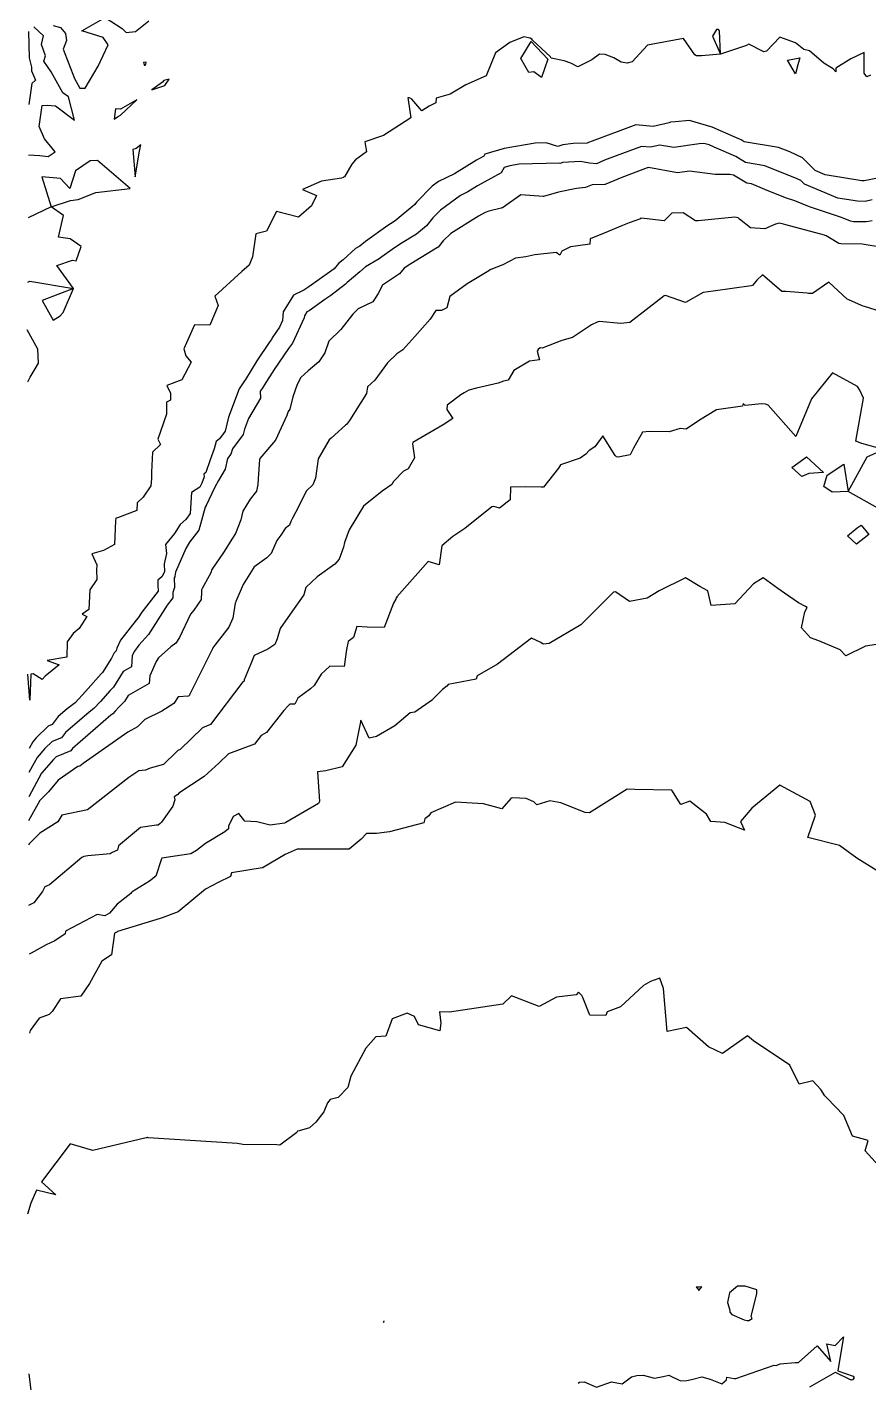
# Model space of a CAD drawing. Header units: inches. Extents: x 1412000 to 4237944, y 4931095 to 14792305.
# Drawn here: x 2824000.8 to 2824094.7, y 9862547.6 to 9862698.9 of the extents above; entities that cross this region are included whole.
import ezdxf

# ---------------------------------------------------------------- set-up
doc = ezdxf.new("R2010")
doc.units = ezdxf.units.IN
doc.header["$MEASUREMENT"] = 0

msp = doc.modelspace()

# ---------------------------------------------------------------- linework, layer by layer
for points in [[(2824003.66, 9862699.11), (2824004.48, 9862698.88), (2824005.02, 9862698.23), (2824005.14, 9862697.43), (2824004.79, 9862696.47), (2824006.04, 9862693.19), (2824006.63, 9862692.12), (2824007.23, 9862692.12), (2824008.69, 9862694.58), (2824009.81, 9862696.96), (2824009.24, 9862697.76), (2824006.86, 9862698.53), (2824009.45, 9862700.02), (2824011.34, 9862698.77), (2824011.81, 9862698.33), (2824012.84, 9862698.43), (2824014.33, 9862699.62)], [(2824094.87, 9862693.55), (2824094.48, 9862693.39), (2824094.16, 9862693.78), (2824094.18, 9862696.09), (2824092.69, 9862695.38), (2824091.01, 9862694.34), (2824090.99, 9862693.93), (2824090.71, 9862694.26), (2824090.53, 9862694.4), (2824089.67, 9862694.91), (2824088.08, 9862696.27), (2824087.43, 9862696.42), (2824086.5, 9862697.18), (2824084.75, 9862697.82), (2824083.26, 9862696.25), (2824082.99, 9862696.18), (2824081.29, 9862697.02), (2824081.03, 9862696.89), (2824078.12, 9862695.91), (2824078.04, 9862698.53), (2824077.92, 9862698.68), (2824077.69, 9862698.68), (2824077.26, 9862697.93), (2824078.12, 9862695.91), (2824076.01, 9862695.71), (2824075.64, 9862695.74), (2824075.45, 9862695.74), (2824075.27, 9862695.84), (2824073.99, 9862697.68), (2824070, 9862696.92), (2824068.29, 9862695.06), (2824067.71, 9862694.89), (2824067.05, 9862695.01), (2824066.22, 9862695.5), (2824065.25, 9862695.89), (2824064.65, 9862695.92), (2824063.76, 9862695.27), (2824062.2, 9862694.48), (2824061.42, 9862694.9), (2824060.68, 9862695.18), (2824059.25, 9862695.48), (2824059.17, 9862695.61), (2824057.16, 9862697.48), (2824057.08, 9862697.59), (2824056.88, 9862697.71), (2824056.17, 9862697.84), (2824054.61, 9862697.23), (2824053.02, 9862696.06), (2824051.97, 9862693.5), (2824049.73, 9862692.47), (2824047.95, 9862691.43), (2824046.41, 9862690.99), (2824046.37, 9862690.47), (2824045.63, 9862690.11), (2824044.79, 9862689.58), (2824043.68, 9862690.88), (2824043.44, 9862691.05), (2824043.24, 9862691.02), (2824043.27, 9862690.81), (2824043.57, 9862688.8), (2824040.52, 9862686.84), (2824038.43, 9862686.12), (2824038.63, 9862685.02), (2824037.41, 9862684.1), (2824036.99, 9862683.64), (2824036.17, 9862682.2), (2824036.07, 9862682.17), (2824036.08, 9862682.13), (2824036.02, 9862682.13), (2824035.85, 9862682.07), (2824033.59, 9862681.73), (2824031.47, 9862680.8), (2824033.06, 9862680.12), (2824032.5, 9862678.98), (2824031.03, 9862677.71), (2824028.57, 9862678.33), (2824027.45, 9862676.16), (2824026.29, 9862675.85), (2824025.9, 9862673.27), (2824025.54, 9862672.37), (2824024.73, 9862671.64), (2824021.71, 9862668.89), (2824022.08, 9862667.85), (2824021.14, 9862665.64), (2824019.42, 9862665.71), (2824018.25, 9862663), (2824018.45, 9862662.23), (2824019.07, 9862661.52), (2824018.02, 9862659.54), (2824016.36, 9862658.9), (2824016.74, 9862658.07), (2824016.77, 9862657.28), (2824016.31, 9862657.04), (2824016.29, 9862655.71), (2824015.35, 9862652.91), (2824015.64, 9862652.32), (2824014.76, 9862651.49), (2824014.62, 9862649.25), (2824014.64, 9862648.53), (2824014.54, 9862647.71), (2824013.69, 9862646.44), (2824013.03, 9862645.83), (2824013, 9862644.97), (2824010.83, 9862644.16), (2824010.66, 9862644.12), (2824010.63, 9862643.8), (2824010.5, 9862641.17), (2824009.27, 9862640.48), (2824007.99, 9862640.14), (2824008.52, 9862638.91), (2824008.5, 9862638.29), (2824008.52, 9862637.26), (2824007.74, 9862636.09), (2824007.64, 9862633.91), (2824006.89, 9862633.37), (2824007.4, 9862633.12), (2824006.54, 9862631.8), (2824005.89, 9862631.21), (2824005.23, 9862630.31), (2824005.2, 9862628.58), (2824002.97, 9862628.23), (2824004.32, 9862627.72), (2824002.75, 9862626.47), (2824002.43, 9862626.11), (2824001.44, 9862626.72), (2824001.18, 9862626.7), (2824001.04, 9862623.78), (2824000.82, 9862626.69)], [(2824000.89, 9862684.66), (2824002.16, 9862684.61), (2824003.11, 9862684.47), (2824003.88, 9862685.01), (2824002.69, 9862686.47), (2824002.08, 9862687.83), (2824002.42, 9862690.18), (2824002.98, 9862690.22), (2824003.9, 9862690.16), (2824006.04, 9862688.56), (2824005.35, 9862691.15), (2824004.73, 9862691.58), (2824003.42, 9862693.93), (2824002.61, 9862695.12), (2824002.79, 9862695.73), (2824002.36, 9862696.99), (2824002.58, 9862697.97), (2824001.49, 9862698.97)], [(2824000.91, 9862698.43), (2824000.96, 9862695.52), (2824001.24, 9862694.46), (2824001.23, 9862694.07), (2824001.68, 9862693), (2824001.27, 9862692.63), (2824000.93, 9862690.29)], [(2824058.17, 9862693.29), (2824057.29, 9862693.94), (2824056.74, 9862693.88), (2824055.84, 9862695.42), (2824057.02, 9862697.32), (2824058.87, 9862695.34), (2824058.17, 9862693.29)], [(2824014.03, 9862695.02), (2824013.72, 9862694.99), (2824013.8, 9862694.67), (2824013.94, 9862694.7), (2824014.01, 9862694.79), (2824014.03, 9862695.02)], [(2824086.78, 9862694.73), (2824086.49, 9862693.71), (2824085.63, 9862695.23), (2824086.99, 9862695.49), (2824086.78, 9862694.73)], [(2824015.99, 9862692.96), (2824015.87, 9862692.78), (2824014.67, 9862691.94), (2824016.12, 9862692.43), (2824016.6, 9862693.11), (2824015.99, 9862692.96)], [(2824011.18, 9862689.79), (2824010.63, 9862689.81), (2824010.45, 9862688.67), (2824010.84, 9862688.9), (2824011.17, 9862689.12), (2824013.01, 9862690.82), (2824011.18, 9862689.79)], [(2824095.49, 9862682.04), (2824094.18, 9862681.78), (2824093.91, 9862681.78), (2824089.82, 9862682.44), (2824088.71, 9862682.91), (2824087.28, 9862684.32), (2824085.88, 9862684.99), (2824084.62, 9862685.49), (2824080.79, 9862686.13), (2824080.45, 9862686.34), (2824079.67, 9862686.68), (2824077.2, 9862687.76), (2824074.67, 9862688.5), (2824073.09, 9862688.36), (2824072.56, 9862688.32), (2824072.4, 9862688.26), (2824070.64, 9862687.82), (2824068.7, 9862688.01), (2824063.81, 9862686.18), (2824063.4, 9862686.06), (2824063.33, 9862686), (2824063.26, 9862685.97), (2824061.7, 9862685.92), (2824060.54, 9862685.79), (2824059.97, 9862685.59), (2824058.68, 9862686), (2824057.45, 9862685.96), (2824053.98, 9862685.39), (2824051.83, 9862684.73), (2824051.73, 9862684.54), (2824050.9, 9862684.09), (2824048.46, 9862682.54), (2824046.67, 9862681.7), (2824045.94, 9862681.17), (2824044.22, 9862679.37), (2824044.01, 9862679.11), (2824041.83, 9862677.31), (2824041.29, 9862676.98), (2824040.99, 9862676.78), (2824038.52, 9862674.99), (2824037.9, 9862674.49), (2824037.4, 9862674.2), (2824036.02, 9862672.96), (2824035.52, 9862672.54), (2824035.01, 9862671.95), (2824034.5, 9862671.56), (2824032.19, 9862669.94), (2824031.63, 9862669.55), (2824030.49, 9862668.99), (2824029.32, 9862667.15), (2824029.25, 9862666.16), (2824028.91, 9862665.42), (2824028.1, 9862664.25), (2824028.02, 9862664.07), (2824027.82, 9862663.83), (2824027.75, 9862663.73), (2824026.38, 9862661.66), (2824025.13, 9862659.6), (2824025.02, 9862659.44), (2824024.41, 9862658.56), (2824024.41, 9862658.55), (2824024.4, 9862658.53), (2824023.21, 9862655.38), (2824022.87, 9862653.81), (2824022.21, 9862652.95), (2824021.86, 9862652.65), (2824021.64, 9862651.85), (2824021.19, 9862650.61), (2824020.68, 9862649.2), (2824020.47, 9862649.03), (2824020.51, 9862648.72), (2824020.24, 9862648.02), (2824020.03, 9862647.56), (2824019.11, 9862646.96), (2824018.93, 9862644.63), (2824018.48, 9862643.94), (2824017.82, 9862643.39), (2824017.18, 9862642.39), (2824016.18, 9862641.15), (2824016.31, 9862640.17), (2824016.06, 9862639), (2824016.08, 9862638.1), (2824015.78, 9862637.56), (2824015.33, 9862637.19), (2824015.35, 9862636.62), (2824015.37, 9862635.95), (2824013.56, 9862633.61), (2824013.15, 9862632.96), (2824012.93, 9862632.72), (2824011.18, 9862630.47), (2824010.77, 9862629.58), (2824010.69, 9862629.29), (2824010.46, 9862629.06), (2824010.16, 9862628.46), (2824009.18, 9862626.86), (2824009.02, 9862626.71), (2824007.28, 9862624.75), (2824006.1, 9862623.47), (2824005.21, 9862622.82), (2824004.23, 9862621.96), (2824003.55, 9862621.06), (2824003.09, 9862620.88), (2824001.77, 9862619.58), (2824001.38, 9862619.13), (2824000.96, 9862618.37)], [(2824095.07, 9862679.63), (2824094.3, 9862679.48), (2824093.44, 9862679.5), (2824091.24, 9862679.85), (2824087.5, 9862681.41), (2824087.09, 9862681.81), (2824086.69, 9862682), (2824083.1, 9862683.46), (2824080.93, 9862683.82), (2824079.86, 9862684.47), (2824077.42, 9862685.54), (2824076.86, 9862685.79), (2824076.29, 9862685.95), (2824075.77, 9862685.91), (2824072.94, 9862685.5), (2824071.35, 9862685.77), (2824070.33, 9862685.52), (2824069.33, 9862685.62), (2824066.5, 9862684.56), (2824065.2, 9862684.07), (2824064.28, 9862683.68), (2824063.52, 9862683.75), (2824062.5, 9862683.92), (2824060.52, 9862683.8), (2824060.29, 9862683.72), (2824060.17, 9862683.75), (2824055.67, 9862683.62), (2824054.63, 9862683.45), (2824053.98, 9862683.25), (2824053.66, 9862682.66), (2824051.02, 9862681.22), (2824049.93, 9862680.53), (2824049.13, 9862680.15), (2824046.87, 9862678.51), (2824046.03, 9862677.64), (2824045.31, 9862676.74), (2824044.19, 9862675.82), (2824042.44, 9862674.73), (2824041.48, 9862674.12), (2824040.34, 9862673.28), (2824040.05, 9862673.05), (2824038.51, 9862672.16), (2824037.9, 9862671.61), (2824036.48, 9862670.43), (2824036.3, 9862670.22), (2824034.66, 9862668.98), (2824033.98, 9862668.51), (2824032.22, 9862667.25), (2824031.95, 9862667.13), (2824031.69, 9862666.7), (2824031.67, 9862666.48), (2824030.35, 9862663.66), (2824029.93, 9862663.04), (2824028.32, 9862660.69), (2824027.8, 9862659.9), (2824027.4, 9862659.24), (2824026.97, 9862658.59), (2824026.76, 9862658.3), (2824026.79, 9862657.51), (2824025.46, 9862655.24), (2824025.01, 9862654.05), (2824024.88, 9862653.46), (2824023.66, 9862651.86), (2824023.49, 9862651.25), (2824023.12, 9862650.78), (2824022.84, 9862649.58), (2824022.1, 9862648.3), (2824021.71, 9862647.57), (2824021.03, 9862646.15), (2824020.78, 9862645.61), (2824020.75, 9862645.6), (2824020.75, 9862645.53), (2824020.63, 9862645.35), (2824019.93, 9862642.77), (2824018.86, 9862641.42), (2824018.47, 9862640.71), (2824017.32, 9862638.08), (2824017.22, 9862637.63), (2824017.22, 9862637.57), (2824017.16, 9862637.46), (2824017.18, 9862636.36), (2824017.01, 9862635.8), (2824017.03, 9862635.21), (2824016.38, 9862634.38), (2824014.31, 9862631.13), (2824013.23, 9862629.91), (2824012.72, 9862629.26), (2824012.49, 9862628.77), (2824012.4, 9862627.52), (2824011.47, 9862626.98), (2824010.4, 9862625.25), (2824010.01, 9862624.86), (2824008.93, 9862623.65), (2824008.21, 9862622.87), (2824007.66, 9862622.46), (2824005.03, 9862620.18), (2824004.58, 9862619.58), (2824003.54, 9862619.17), (2824002.73, 9862618.38), (2824001.88, 9862617.38), (2824000.95, 9862615.69)], [(2824013.45, 9862685.78), (2824012.92, 9862685.39), (2824012.55, 9862685.25), (2824012.82, 9862682.21), (2824013.28, 9862685.1), (2824013.45, 9862685.78)], [(2824000.82, 9862670.47), (2824001.06, 9862670.56), (2824005.91, 9862669.75), (2824002.44, 9862668.39), (2824003.65, 9862666.21), (2824004.45, 9862666.71), (2824004.77, 9862667.07), (2824005.91, 9862669.75), (2824004.06, 9862672.33), (2824005.83, 9862672.9), (2824006.23, 9862672.83), (2824006.79, 9862674.45), (2824005.57, 9862675.3), (2824004.24, 9862675.49), (2824004.82, 9862677.9), (2824003.44, 9862678.85), (2824005.6, 9862679.58), (2824006.44, 9862679.7), (2824008.43, 9862680.48), (2824012.26, 9862680.91), (2824008.6, 9862684.03), (2824007.77, 9862684.01), (2824006.14, 9862682.89), (2824005.5, 9862680.9), (2824004.46, 9862682.04), (2824002.39, 9862682.22), (2824003.44, 9862678.85), (2824000.85, 9862677.64)], [(2824095.06, 9862677.31), (2824094.64, 9862677.22), (2824094.41, 9862677.18), (2824092.97, 9862677.21), (2824092.66, 9862677.26), (2824091.64, 9862677.68), (2824088.08, 9862678.88), (2824086.45, 9862679.55), (2824085.39, 9862679.88), (2824083.09, 9862680.81), (2824081.58, 9862681.42), (2824081.08, 9862681.5), (2824079.58, 9862682.41), (2824079.17, 9862682.49), (2824077.55, 9862682.47), (2824074.69, 9862682.86), (2824073.35, 9862682.67), (2824070.1, 9862683.24), (2824070.02, 9862683.22), (2824069.95, 9862683.23), (2824069.75, 9862683.15), (2824067.11, 9862682.15), (2824065.33, 9862681.4), (2824065.27, 9862681.37), (2824065.21, 9862681.36), (2824063.81, 9862681.34), (2824063.06, 9862681.01), (2824062.08, 9862680.9), (2824060.06, 9862680.49), (2824058.39, 9862680.02), (2824058.34, 9862680.03), (2824058.33, 9862680.02), (2824055.85, 9862680.2), (2824053.91, 9862678.83), (2824053.84, 9862678.78), (2824053.82, 9862678.74), (2824053.74, 9862678.74), (2824053.65, 9862678.72), (2824052.29, 9862678.39), (2824051.88, 9862678.24), (2824051.11, 9862677.82), (2824048.03, 9862675.88), (2824047.18, 9862675.08), (2824046.61, 9862674.37), (2824046.56, 9862674.33), (2824043.59, 9862672.49), (2824042.84, 9862672.01), (2824042.31, 9862671.37), (2824041.54, 9862670.87), (2824040.42, 9862670.12), (2824039.94, 9862669.19), (2824039.33, 9862668.26), (2824037.7, 9862667.46), (2824037.1, 9862666.9), (2824035.77, 9862665.16), (2824034.43, 9862663.86), (2824033.96, 9862662.57), (2824033.32, 9862661.57), (2824032.11, 9862660.55), (2824031.31, 9862659.82), (2824030.88, 9862659.02), (2824030.4, 9862657.67), (2824030.06, 9862656.29), (2824029.88, 9862656.03), (2824029.73, 9862655.56), (2824028.47, 9862652.83), (2824026.73, 9862650.77), (2824026.72, 9862650.73), (2824026.71, 9862650.72), (2824026.7, 9862650.65), (2824026.54, 9862648.49), (2824026.51, 9862647.88), (2824026.36, 9862647.13), (2824025.64, 9862646.23), (2824024.82, 9862644.88), (2824024.59, 9862643.93), (2824023.99, 9862642.38), (2824023.69, 9862641.89), (2824022.67, 9862640.28), (2824021.38, 9862638.36), (2824021.24, 9862638.02), (2824020.27, 9862636.24), (2824020.23, 9862636.09), (2824020.22, 9862635.88), (2824020.19, 9862635.03), (2824019.34, 9862633.85), (2824018.99, 9862633.39), (2824017.74, 9862630.78), (2824017.36, 9862630.15), (2824016.78, 9862629.74), (2824015.41, 9862628.5), (2824015.16, 9862628.11), (2824014.43, 9862626.49), (2824014.36, 9862625.64), (2824012.03, 9862624.29), (2824011.63, 9862623.65), (2824010.99, 9862623.01), (2824010.59, 9862622.55), (2824010.31, 9862622.26), (2824010.11, 9862622.11), (2824005.83, 9862618.39), (2824005.62, 9862618.11), (2824004, 9862617.46), (2824003.7, 9862617.17), (2824002.37, 9862615.63), (2824000.93, 9862613.01)], [(2824096.23, 9862674.32), (2824093.96, 9862674.71), (2824091.55, 9862674.74), (2824091.34, 9862674.76), (2824090.31, 9862675.42), (2824089.94, 9862675.64), (2824089.83, 9862675.67), (2824089.75, 9862675.71), (2824085.43, 9862676.86), (2824085.17, 9862676.93), (2824084.7, 9862677.05), (2824084.26, 9862676.93), (2824083.07, 9862676.4), (2824081.5, 9862676.53), (2824080.25, 9862677.49), (2824080.1, 9862677.65), (2824079.72, 9862677.71), (2824075.64, 9862677.31), (2824075.35, 9862677.32), (2824073.97, 9862678.19), (2824072.7, 9862678.15), (2824071.85, 9862677.32), (2824069.61, 9862677.55), (2824069.22, 9862677.6), (2824069.19, 9862677.52), (2824067.95, 9862677.08), (2824067.19, 9862676.8), (2824065.17, 9862675.91), (2824063.59, 9862675.28), (2824063.56, 9862674.68), (2824062.21, 9862674.53), (2824061.38, 9862674.39), (2824060.44, 9862673.92), (2824060.19, 9862673.46), (2824059.81, 9862673.75), (2824057.42, 9862673.51), (2824056.42, 9862673.27), (2824055.27, 9862673.13), (2824053.85, 9862672.38), (2824052.49, 9862671.86), (2824052.1, 9862671.6), (2824049.88, 9862670.26), (2824047.91, 9862668.87), (2824047.59, 9862667.58), (2824046.99, 9862667.3), (2824046.36, 9862667.31), (2824045.74, 9862666.32), (2824044.02, 9862664.38), (2824042.67, 9862662.9), (2824042.36, 9862662.68), (2824042.02, 9862662.45), (2824040.96, 9862661.46), (2824039.54, 9862659.51), (2824038.72, 9862658.76), (2824038.61, 9862658.01), (2824036.74, 9862655.02), (2824036.41, 9862654.56), (2824036.29, 9862654.48), (2824034.67, 9862653.02), (2824034.47, 9862652.87), (2824033.25, 9862650.73), (2824032.94, 9862648.56), (2824032.65, 9862647.82), (2824031.94, 9862647.14), (2824030.69, 9862644.75), (2824030.37, 9862644.11), (2824030.19, 9862643.72), (2824030.05, 9862643.33), (2824029.54, 9862642.97), (2824029.05, 9862642.2), (2824028.62, 9862641.6), (2824028, 9862640.16), (2824027.5, 9862639.69), (2824026.06, 9862638.63), (2824026.05, 9862638.61), (2824025.96, 9862638.47), (2824024.86, 9862636.7), (2824024.05, 9862634.8), (2824023.99, 9862634.65), (2824023.97, 9862634.6), (2824023.7, 9862632.95), (2824023.25, 9862631.95), (2824021.7, 9862629.93), (2824021.48, 9862629.63), (2824021.43, 9862629.52), (2824018.89, 9862624.38), (2824018.88, 9862624.34), (2824018.76, 9862624.22), (2824017.62, 9862624.14), (2824017.14, 9862623.41), (2824015.78, 9862622.56), (2824013.87, 9862621.61), (2824013.35, 9862621.12), (2824013.08, 9862620.82), (2824011.99, 9862620.2), (2824007.01, 9862616.7), (2824006.63, 9862616.41), (2824006.42, 9862616.36), (2824004.23, 9862614.84), (2824003.14, 9862613.56), (2824002.15, 9862612.58), (2824000.91, 9862610.32)], [(2824096.11, 9862667.15), (2824094.21, 9862667.75), (2824094.06, 9862667.78), (2824093.87, 9862667.86), (2824092.47, 9862668.48), (2824092.28, 9862668.55), (2824090.22, 9862670.45), (2824088.41, 9862669.2), (2824087.94, 9862669.2), (2824087.81, 9862669.22), (2824085.43, 9862669.43), (2824084.99, 9862669.4), (2824082.84, 9862671.29), (2824082.21, 9862670.69), (2824081.7, 9862670.09), (2824081.57, 9862670.03), (2824077.33, 9862669.46), (2824076.22, 9862669.29), (2824074.23, 9862668.17), (2824072.01, 9862668.96), (2824071.86, 9862668.93), (2824071.68, 9862668.79), (2824068.02, 9862665.94), (2824067.03, 9862665.83), (2824064.61, 9862666.05), (2824064.38, 9862666), (2824063.75, 9862665.7), (2824061.6, 9862664.29), (2824060.43, 9862663.93), (2824058.24, 9862663.07), (2824058, 9862663.11), (2824057.8, 9862662.93), (2824057.69, 9862662.75), (2824057.93, 9862661.8), (2824056.83, 9862661.62), (2824055.06, 9862660.61), (2824054.43, 9862659.52), (2824053.91, 9862659.39), (2824053.34, 9862659.16), (2824050.92, 9862658.62), (2824050.03, 9862658.41), (2824049.53, 9862658.1), (2824049.15, 9862657.88), (2824047.63, 9862656.71), (2824047.61, 9862656.25), (2824048.27, 9862655.22), (2824047.2, 9862654.54), (2824043.8, 9862652.57), (2824043.75, 9862652.4), (2824043.99, 9862650.86), (2824043.26, 9862649.63), (2824042.75, 9862649.34), (2824041.63, 9862648.2), (2824041.47, 9862647.87), (2824040.36, 9862647.13), (2824038.29, 9862645.43), (2824036.69, 9862642.82), (2824036.19, 9862641.37), (2824036.06, 9862640.86), (2824035.59, 9862639.53), (2824035.09, 9862638.96), (2824033.13, 9862637.54), (2824031.84, 9862636.37), (2824031.65, 9862635.54), (2824030.1, 9862633.39), (2824029, 9862631.78), (2824028.65, 9862630.62), (2824028.38, 9862630.01), (2824027.6, 9862629.48), (2824026.1, 9862628.77), (2824025.72, 9862627.83), (2824024.97, 9862626.05), (2824024.97, 9862625.91), (2824024.91, 9862625.87), (2824024.84, 9862625.82), (2824021.22, 9862621.05), (2824020.32, 9862620.71), (2824017.83, 9862618.28), (2824017.57, 9862618.16), (2824017.46, 9862618.06), (2824015.98, 9862616.62), (2824014.48, 9862616.2), (2824013.97, 9862615.96), (2824013.21, 9862615.88), (2824012.1, 9862615.15), (2824007.49, 9862611.55), (2824004.64, 9862610.93), (2824004.19, 9862610.19), (2824002.16, 9862608.95), (2824000.96, 9862607.76), (2824000.89, 9862607.64)], [(2824000.82, 9862659.33), (2824001.09, 9862659.86), (2824001.65, 9862660.77), (2824002.01, 9862661.4), (2824001.96, 9862662.97), (2824000.75, 9862665.15)], [(2824095.69, 9862645.23), (2824092.39, 9862647.09), (2824094.5, 9862650.95), (2824096.31, 9862651.76), (2824093.9, 9862652.46), (2824093.25, 9862652.71), (2824094.1, 9862657.51), (2824093.68, 9862658.41), (2824093.42, 9862658.8), (2824090.62, 9862660.33), (2824088.3, 9862657.44), (2824086.56, 9862653.22), (2824083.45, 9862656.72), (2824083.15, 9862656.84), (2824082.7, 9862656.86), (2824080.9, 9862656.68), (2824080.67, 9862656.92), (2824080.6, 9862656.61), (2824077.68, 9862656.21), (2824075.81, 9862655.06), (2824074.3, 9862654.03), (2824073.63, 9862654.1), (2824072.39, 9862653.75), (2824070.23, 9862653.78), (2824069.42, 9862653.7), (2824068.44, 9862651.91), (2824068.04, 9862651.18), (2824066.7, 9862650.93), (2824066.52, 9862650.97), (2824066.38, 9862651.1), (2824064.99, 9862653.29), (2824064.11, 9862652.06), (2824063.48, 9862651.65), (2824063.12, 9862651.24), (2824062.46, 9862650.79), (2824060.28, 9862650.05), (2824060.04, 9862649.69), (2824058.4, 9862647.57), (2824058.24, 9862647.56), (2824058.11, 9862647.55), (2824056.36, 9862647.61), (2824054.69, 9862647.56), (2824054.66, 9862646.14), (2824053.47, 9862645.23), (2824052.83, 9862645.42), (2824052.63, 9862645.37), (2824049.6, 9862642.95), (2824048.28, 9862642.06), (2824047.04, 9862641.01), (2824046.75, 9862638.91), (2824045.52, 9862639.26), (2824042.01, 9862635.33), (2824042.06, 9862635.23), (2824041.95, 9862635.23), (2824041.9, 9862635.07), (2824041.65, 9862634.61), (2824040.6, 9862631.91), (2824038.7, 9862631.93), (2824037.54, 9862632.01), (2824037.19, 9862630.79), (2824036.58, 9862630.35), (2824036.4, 9862629.43), (2824036.15, 9862627.55), (2824034.54, 9862627.58), (2824033.56, 9862626.7), (2824032.79, 9862625.41), (2824032.36, 9862625.05), (2824030.95, 9862624.02), (2824030.63, 9862623.32), (2824030.07, 9862623.34), (2824029.9, 9862623.16), (2824029.39, 9862622.62), (2824027.45, 9862620.18), (2824026.86, 9862619.83), (2824026.13, 9862618.87), (2824023.23, 9862617.78), (2824022.16, 9862616.75), (2824020.52, 9862615.28), (2824017.7, 9862613.39), (2824017.56, 9862613.25), (2824017.17, 9862612.99), (2824017.23, 9862612.64), (2824017.01, 9862611.94), (2824015.73, 9862610.15), (2824015.61, 9862610.02), (2824015.38, 9862609.84), (2824015.19, 9862609.84), (2824013.42, 9862609.55), (2824010.96, 9862607.53), (2824010.82, 9862607.05), (2824010.25, 9862606.77), (2824010, 9862606.63), (2824007.53, 9862606.39), (2824007.09, 9862606.34), (2824006.87, 9862606.22), (2824003.24, 9862603.17), (2824002.72, 9862602.94), (2824002.48, 9862602.44), (2824001.51, 9862601.17), (2824000.9, 9862600.84)], [(2824087.42, 9862650.73), (2824087.75, 9862650.94), (2824089.62, 9862649.22), (2824088, 9862649.09), (2824087.22, 9862648.76), (2824086.08, 9862649.75), (2824087.42, 9862650.73)], [(2824090.03, 9862648.89), (2824091.92, 9862650.15), (2824092.39, 9862647.09), (2824090.61, 9862647.01), (2824089.66, 9862647.64), (2824090.03, 9862648.89)], [(2824094.69, 9862642.3), (2824093.3, 9862641.21), (2824092.32, 9862642.15), (2824093.38, 9862643.02), (2824093.82, 9862643.34), (2824094.69, 9862642.3)], [(2824095.53, 9862630), (2824094.31, 9862629.82), (2824092.14, 9862628.75), (2824091.5, 9862629.39), (2824089.11, 9862630.4), (2824088.18, 9862630.76), (2824087.18, 9862631.87), (2824087.56, 9862633.65), (2824087.81, 9862634.13), (2824087.61, 9862634.26), (2824086.86, 9862634.64), (2824085.27, 9862635.74), (2824084.55, 9862636.24), (2824082.88, 9862637.44), (2824081.83, 9862636.78), (2824079.72, 9862634.53), (2824077.1, 9862634.36), (2824076.85, 9862635.52), (2824076.73, 9862635.98), (2824075.82, 9862636.47), (2824074.24, 9862637.46), (2824071.29, 9862636), (2824069.97, 9862635.19), (2824067.98, 9862634.81), (2824066.43, 9862635.89), (2824066.21, 9862635.86), (2824062.59, 9862632.24), (2824062.55, 9862632.21), (2824059, 9862630.13), (2824058.36, 9862630.05), (2824058.07, 9862630.23), (2824057.04, 9862630.7), (2824053.26, 9862627.8), (2824050.96, 9862626.51), (2824050.85, 9862626.12), (2824047.74, 9862625.55), (2824047.58, 9862625.36), (2824047.12, 9862624.99), (2824046.04, 9862623.91), (2824046, 9862623.82), (2824044.03, 9862622.44), (2824043.5, 9862622.37), (2824041.78, 9862620.92), (2824039.73, 9862619.72), (2824038.94, 9862619.54), (2824038, 9862621.56), (2824037.43, 9862618.76), (2824035.91, 9862616.34), (2824034.07, 9862615.9), (2824033.17, 9862615.78), (2824033.38, 9862612.48), (2824033.35, 9862612.39), (2824033.28, 9862612.24), (2824029.62, 9862610.12), (2824029.47, 9862610.06), (2824027.86, 9862609.81), (2824026.38, 9862610.2), (2824025.06, 9862610.29), (2824024.36, 9862611.12), (2824023.75, 9862610.79), (2824023.23, 9862609.72), (2824023.21, 9862609.41), (2824022.81, 9862609.09), (2824020.66, 9862607.78), (2824019.64, 9862607), (2824019.01, 9862606.61), (2824016.27, 9862606.23), (2824015.82, 9862606.15), (2824015.79, 9862606.13), (2824015.74, 9862606.08), (2824015.1, 9862604.13), (2824014.4, 9862603.59), (2824012.49, 9862602.37), (2824012.4, 9862602.31), (2824012.32, 9862602.19), (2824010.81, 9862601.02), (2824009.95, 9862600), (2824009.44, 9862599.72), (2824008.56, 9862599.85), (2824005.05, 9862598.01), (2824005.01, 9862597.68), (2824003.83, 9862596.91), (2824002.88, 9862596.45), (2824001.2, 9862595.53), (2824000.98, 9862595.41)], [(2824095.61, 9862604.72), (2824093.35, 9862606.13), (2824091.42, 9862607.57), (2824087.87, 9862608.45), (2824088.75, 9862610.94), (2824088.14, 9862612.46), (2824084.75, 9862614.29), (2824081.65, 9862611.71), (2824080.37, 9862610.25), (2824080.83, 9862609.27), (2824078.62, 9862610.11), (2824077.06, 9862610.22), (2824076.56, 9862611.04), (2824074.71, 9862612.49), (2824073.72, 9862612.12), (2824072.72, 9862613.72), (2824068.56, 9862613.81), (2824067.73, 9862613.84), (2824063.51, 9862611.2), (2824063.03, 9862611.24), (2824060.3, 9862612.34), (2824059.09, 9862612.53), (2824057.64, 9862612.11), (2824057.32, 9862612.45), (2824056.45, 9862612.81), (2824054.96, 9862612.87), (2824054.74, 9862612.85), (2824054.72, 9862612.82), (2824053.74, 9862611.64), (2824051.67, 9862612.2), (2824048.56, 9862612.41), (2824045.81, 9862611.22), (2824045.59, 9862610.86), (2824045.13, 9862610.55), (2824045.03, 9862610.09), (2824041.19, 9862609.09), (2824039.74, 9862608.88), (2824038.63, 9862608.91), (2824038.03, 9862608.28), (2824036.71, 9862607.14), (2824030.93, 9862607.14), (2824030.91, 9862607.13), (2824030.88, 9862607.14), (2824029.56, 9862606.55), (2824027.08, 9862605.11), (2824027.06, 9862605.05), (2824027.01, 9862605.05), (2824026.98, 9862605.07), (2824023.57, 9862604.49), (2824023.44, 9862604.09), (2824022.09, 9862603.44), (2824020.64, 9862602.67), (2824017.59, 9862600.16), (2824015.84, 9862599.48), (2824015.82, 9862599.47), (2824015.61, 9862599.42), (2824010.83, 9862597.95), (2824010.75, 9862597.89), (2824010.7, 9862597.84), (2824010.65, 9862597.84), (2824010.5, 9862597.76), (2824010.17, 9862595.35), (2824009.07, 9862594.64), (2824007.71, 9862592.16), (2824006.74, 9862590.74), (2824004.46, 9862590.45), (2824003.53, 9862589.03), (2824003.22, 9862588.69), (2824002.11, 9862588.29), (2824001.09, 9862586.92), (2824001.01, 9862586.59)], [(2824098.41, 9862568.93), (2824094.28, 9862573.45), (2824094.62, 9862574.62), (2824092.87, 9862575.11), (2824091.91, 9862577.41), (2824090.01, 9862579.37), (2824089.77, 9862579.61), (2824089.34, 9862580.31), (2824088.43, 9862581.3), (2824086.91, 9862580.91), (2824085.89, 9862583.03), (2824081.83, 9862585.74), (2824081.15, 9862586.3), (2824078.36, 9862584.33), (2824076.79, 9862585.07), (2824074.35, 9862587.25), (2824072.17, 9862586.79), (2824071.76, 9862591.58), (2824071.37, 9862592.74), (2824070.72, 9862592.51), (2824070.32, 9862592.38), (2824069.56, 9862591.91), (2824066.98, 9862589.55), (2824065.49, 9862588.99), (2824065.35, 9862588.56), (2824063.54, 9862588.61), (2824062.78, 9862590.58), (2824062.65, 9862590.8), (2824062.29, 9862591.19), (2824062.04, 9862590.9), (2824059.85, 9862590.61), (2824057.89, 9862589.57), (2824054.8, 9862590.77), (2824053.84, 9862589.86), (2824047.9, 9862588.96), (2824046.76, 9862588.97), (2824046.93, 9862587.72), (2824046.8, 9862586.87), (2824044.44, 9862587.53), (2824043.98, 9862588.48), (2824043.17, 9862588.82), (2824041.49, 9862588.2), (2824040.8, 9862586.27), (2824039.66, 9862586.18), (2824038.56, 9862584.93), (2824036.88, 9862581.82), (2824036.53, 9862580.55), (2824035.48, 9862579.41), (2824034.58, 9862579.19), (2824034.27, 9862578.83), (2824033.85, 9862577.83), (2824032.96, 9862576.67), (2824032.27, 9862576.03), (2824031.12, 9862575.69), (2824030.91, 9862575.67), (2824030.87, 9862575.5), (2824028.94, 9862574.11), (2824028.61, 9862574.13), (2824024.82, 9862574.16), (2824024.24, 9862574.29), (2824014.27, 9862574.9), (2824014.21, 9862574.92), (2824014.21, 9862574.95), (2824014.19, 9862574.94), (2824014.06, 9862574.92), (2824014.03, 9862574.9), (2824008.08, 9862573.5), (2824005.56, 9862574.26), (2824002.35, 9862570.02), (2824003.94, 9862568.54), (2824001.8, 9862569.09), (2824001.16, 9862567.61), (2824000.81, 9862566.39)], [(2824075.41, 9862558.24), (2824075.62, 9862558.04), (2824075.73, 9862557.87), (2824075.86, 9862558.05), (2824076.07, 9862558.3), (2824075.79, 9862558.24), (2824075.54, 9862558.25), (2824075.41, 9862558.24)], [(2824081.12, 9862554.52), (2824081.31, 9862554.54), (2824081.66, 9862554.73), (2824081.56, 9862554.98), (2824082.19, 9862557.54), (2824082.18, 9862557.95), (2824080.89, 9862558.34), (2824080.05, 9862558.34), (2824079.15, 9862557.63), (2824078.91, 9862556.54), (2824079.16, 9862555.66), (2824079.19, 9862555.44), (2824079.4, 9862555.2), (2824080.77, 9862554.6), (2824081.12, 9862554.52)], [(2824040.54, 9862554.29), (2824040.58, 9862554.36), (2824040.61, 9862554.44), (2824040.54, 9862554.42), (2824040.51, 9862554.35), (2824040.54, 9862554.29)], [(2824062.25, 9862547.51), (2824062.4, 9862547.63), (2824062.93, 9862547.68), (2824064.29, 9862547.07), (2824065.97, 9862547.69), (2824067.16, 9862547.46), (2824068.2, 9862548.25), (2824068.79, 9862548.37), (2824069.5, 9862548.42), (2824070.78, 9862548.09), (2824071.74, 9862548.27), (2824072.38, 9862548.41), (2824073.68, 9862547.78), (2824074.38, 9862547.82), (2824074.9, 9862547.92), (2824076.06, 9862548.25), (2824076.98, 9862547.97), (2824078.28, 9862547.45), (2824078.81, 9862547.88), (2824078.85, 9862548.19), (2824079.66, 9862548.05), (2824079.83, 9862548.04), (2824084.11, 9862549.52), (2824084.34, 9862549.5), (2824084.78, 9862549.7), (2824086.48, 9862549.85), (2824086.84, 9862549.84), (2824088.94, 9862551.71), (2824090.44, 9862549.93), (2824090, 9862551.9), (2824090.92, 9862551.73), (2824091.87, 9862552.7), (2824091.61, 9862551.18), (2824091.23, 9862548.89), (2824092.95, 9862548.3), (2824093.04, 9862548.13), (2824092.84, 9862547.85), (2824092.72, 9862547.89), (2824092.65, 9862547.91), (2824090.98, 9862548.73), (2824090.93, 9862548.73), (2824088.06, 9862547.08)], [(2824000.94, 9862548.55), (2824001.54, 9862543.65)]]:
    msp.add_lwpolyline(points)

doc.saveas('drawing.dxf')
